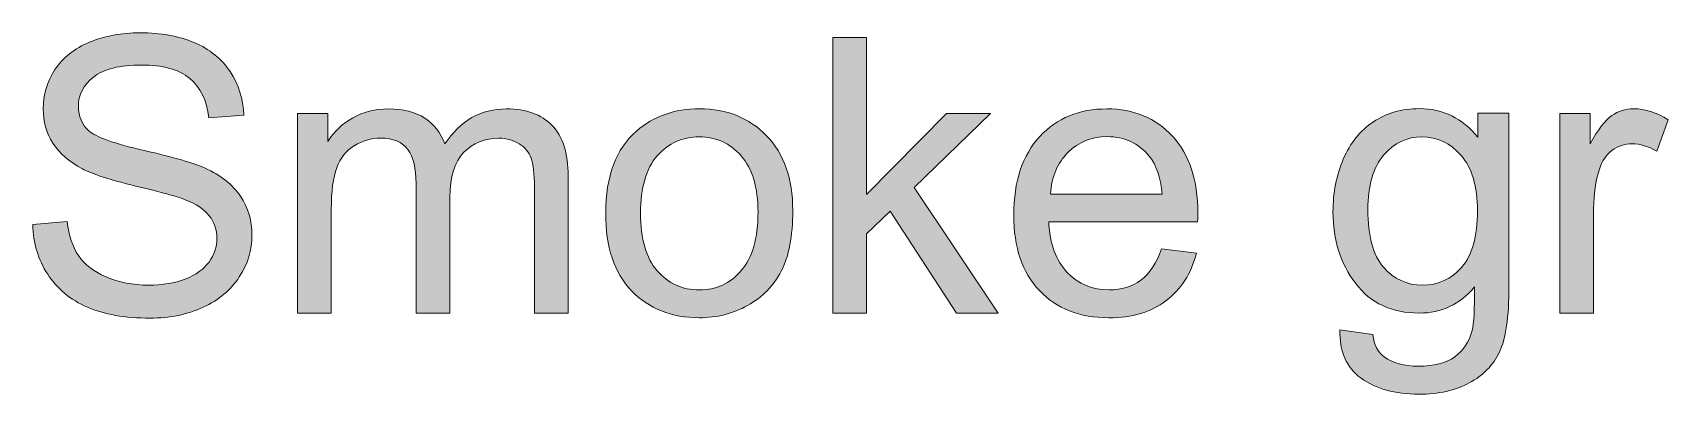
# Model space of a CAD drawing. Header units: inches. Extents: x 247 to 2765, y -1897 to -1110.
# Drawn here: x 282.1 to 300.08, y -1285.33 to -1281.36 of the extents above; entities that cross this region are included whole.
import ezdxf

# ---------------------------------------------------------------- set-up
doc = ezdxf.new("R2010")
doc.units = ezdxf.units.IN
doc.header["$MEASUREMENT"] = 0
doc.layers.add('Layer 1', color=7, linetype='Continuous')

# ---------------------------------------------------------------- blocks, each defined once
blk = doc.blocks.new('block 129')
at = {"layer": 'Layer 1', "true_color": 0x3cb54a}
h = blk.add_hatch(color=95, dxfattribs=at)
h.dxf.hatch_style = 2
edge = h.paths.add_edge_path()
edge.add_spline(control_points=[(282.095, -1283.469), (282.095, -1283.469), (282.474, -1283.436), (282.474, -1283.436), (282.491, -1283.587), (282.533, -1283.711), (282.598, -1283.809), (282.663, -1283.906), (282.765, -1283.984), (282.903, -1284.044), (283.041, -1284.104), (283.196, -1284.134), (283.368, -1284.134), (283.521, -1284.134), (283.656, -1284.112), (283.773, -1284.067), (283.89, -1284.021), (283.977, -1283.958), (284.034, -1283.88), (284.091, -1283.801), (284.12, -1283.714), (284.12, -1283.62), (284.12, -1283.525), (284.092, -1283.442), (284.037, -1283.371), (283.982, -1283.301), (283.891, -1283.241), (283.764, -1283.192), (283.684, -1283.161), (283.504, -1283.112), (283.226, -1283.045), (282.947, -1282.978), (282.752, -1282.915), (282.641, -1282.855), (282.496, -1282.78), (282.388, -1282.686), (282.317, -1282.573), (282.246, -1282.46), (282.211, -1282.335), (282.211, -1282.196), (282.211, -1282.043), (282.254, -1281.9), (282.34, -1281.767), (282.427, -1281.634), (282.554, -1281.533), (282.721, -1281.465), (282.888, -1281.396), (283.073, -1281.362), (283.277, -1281.362), (283.501, -1281.362), (283.699, -1281.398), (283.872, -1281.47), (284.043, -1281.542), (284.174, -1281.649), (284.267, -1281.789), (284.36, -1281.929), (284.409, -1282.089), (284.416, -1282.267), (284.416, -1282.267), (284.032, -1282.296), (284.032, -1282.296), (284.01, -1282.104), (283.94, -1281.96), (283.821, -1281.862), (283.702, -1281.765), (283.526, -1281.716), (283.293, -1281.716), (283.051, -1281.716), (282.874, -1281.76), (282.763, -1281.849), (282.652, -1281.938), (282.597, -1282.045), (282.597, -1282.17), (282.597, -1282.279), (282.636, -1282.369), (282.714, -1282.439), (282.792, -1282.509), (282.993, -1282.581), (283.319, -1282.655), (283.645, -1282.729), (283.868, -1282.793), (283.99, -1282.848), (284.166, -1282.929), (284.296, -1283.032), (284.38, -1283.158), (284.464, -1283.282), (284.506, -1283.426), (284.506, -1283.588), (284.506, -1283.75), (284.46, -1283.902), (284.367, -1284.044), (284.274, -1284.187), (284.142, -1284.298), (283.969, -1284.377), (283.796, -1284.456), (283.601, -1284.496), (283.385, -1284.496), (283.111, -1284.496), (282.881, -1284.456), (282.696, -1284.376), (282.511, -1284.295), (282.365, -1284.176), (282.26, -1284.015), (282.155, -1283.855), (282.101, -1283.671), (282.095, -1283.469)], knot_values=[0, 0, 0, 0, 1, 1, 1, 2, 2, 2, 3, 3, 3, 4, 4, 4, 5, 5, 5, 6, 6, 6, 7, 7, 7, 8, 8, 8, 9, 9, 9, 10, 10, 10, 11, 11, 11, 12, 12, 12, 13, 13, 13, 14, 14, 14, 15, 15, 15, 16, 16, 16, 17, 17, 17, 18, 18, 18, 19, 19, 19, 20, 20, 20, 21, 21, 21, 22, 22, 22, 23, 23, 23, 24, 24, 24, 25, 25, 25, 26, 26, 26, 27, 27, 27, 28, 28, 28, 29, 29, 29, 30, 30, 30, 31, 31, 31, 32, 32, 32, 33, 33, 33, 34, 34, 34, 35, 35, 35, 35], degree=3, periodic=1)
h = blk.add_hatch(color=95, dxfattribs=at)
h.dxf.hatch_style = 2
h.paths.add_polyline_path([(290.891, -1284.442), (290.891, -1281.412), (291.263, -1281.412), (291.263, -1283.14), (292.143, -1282.247), (292.625, -1282.247), (291.786, -1283.061), (292.71, -1284.442), (292.251, -1284.442), (291.524, -1283.32), (291.262, -1283.572), (291.262, -1284.442)])
h = blk.add_hatch(color=95, dxfattribs=at)
h.dxf.hatch_style = 2
edge = h.paths.add_edge_path()
edge.add_spline(control_points=[(285.008, -1284.442), (285.008, -1284.442), (285.008, -1282.247), (285.008, -1282.247), (285.008, -1282.247), (285.341, -1282.247), (285.341, -1282.247), (285.341, -1282.247), (285.341, -1282.555), (285.341, -1282.555), (285.409, -1282.447), (285.5, -1282.361), (285.615, -1282.296), (285.729, -1282.23), (285.859, -1282.198), (286.005, -1282.198), (286.168, -1282.198), (286.301, -1282.232), (286.405, -1282.299), (286.509, -1282.366), (286.583, -1282.461), (286.626, -1282.583), (286.799, -1282.326), (287.025, -1282.198), (287.304, -1282.198), (287.521, -1282.198), (287.689, -1282.258), (287.806, -1282.379), (287.923, -1282.499), (287.982, -1282.685), (287.982, -1282.936), (287.982, -1282.936), (287.982, -1284.443), (287.982, -1284.443), (287.982, -1284.443), (287.612, -1284.443), (287.612, -1284.443), (287.612, -1284.443), (287.612, -1283.06), (287.612, -1283.06), (287.612, -1282.911), (287.599, -1282.804), (287.575, -1282.738), (287.551, -1282.673), (287.508, -1282.62), (287.444, -1282.581), (287.38, -1282.541), (287.306, -1282.52), (287.221, -1282.52), (287.066, -1282.52), (286.938, -1282.572), (286.836, -1282.675), (286.734, -1282.778), (286.683, -1282.942), (286.683, -1283.167), (286.683, -1283.167), (286.683, -1284.443), (286.683, -1284.443), (286.683, -1284.443), (286.311, -1284.443), (286.311, -1284.443), (286.311, -1284.443), (286.311, -1283.016), (286.311, -1283.016), (286.311, -1282.851), (286.28, -1282.728), (286.219, -1282.644), (286.158, -1282.561), (286.06, -1282.519), (285.921, -1282.519), (285.817, -1282.519), (285.72, -1282.547), (285.631, -1282.602), (285.542, -1282.657), (285.478, -1282.738), (285.438, -1282.845), (285.398, -1282.951), (285.378, -1283.103), (285.378, -1283.304), (285.378, -1283.304), (285.378, -1284.443), (285.378, -1284.443), (285.378, -1284.443), (285.008, -1284.443), (285.008, -1284.443), (285.008, -1284.443), (285.008, -1284.442), (285.008, -1284.442)], knot_values=[0, 0, 0, 0, 1, 1, 1, 2, 2, 2, 3, 3, 3, 4, 4, 4, 5, 5, 5, 6, 6, 6, 7, 7, 7, 8, 8, 8, 9, 9, 9, 10, 10, 10, 11, 11, 11, 12, 12, 12, 13, 13, 13, 14, 14, 14, 15, 15, 15, 16, 16, 16, 17, 17, 17, 18, 18, 18, 19, 19, 19, 20, 20, 20, 21, 21, 21, 22, 22, 22, 23, 23, 23, 24, 24, 24, 25, 25, 25, 26, 26, 26, 27, 27, 27, 28, 28, 28, 29, 29, 29, 29], degree=3, periodic=1)
h = blk.add_hatch(color=95, dxfattribs=at)
h.dxf.hatch_style = 2
edge = h.paths.add_edge_path()
edge.add_spline(control_points=[(288.395, -1283.345), (288.395, -1282.938), (288.508, -1282.636), (288.734, -1282.441), (288.923, -1282.278), (289.154, -1282.197), (289.425, -1282.197), (289.727, -1282.197), (289.974, -1282.296), (290.165, -1282.494), (290.357, -1282.692), (290.452, -1282.965), (290.452, -1283.313), (290.452, -1283.596), (290.41, -1283.818), (290.326, -1283.98), (290.241, -1284.142), (290.118, -1284.267), (289.956, -1284.357), (289.794, -1284.447), (289.616, -1284.492), (289.425, -1284.492), (289.118, -1284.492), (288.87, -1284.393), (288.68, -1284.196), (288.49, -1283.999), (288.395, -1283.715), (288.395, -1283.345)], knot_values=[0, 0, 0, 0, 1, 1, 1, 2, 2, 2, 3, 3, 3, 4, 4, 4, 5, 5, 5, 6, 6, 6, 7, 7, 7, 8, 8, 8, 9, 9, 9, 9], degree=3, periodic=1)
edge = h.paths.add_edge_path()
edge.add_spline(control_points=[(288.778, -1283.345), (288.778, -1283.626), (288.84, -1283.836), (288.962, -1283.976), (289.084, -1284.116), (289.239, -1284.186), (289.425, -1284.186), (289.609, -1284.186), (289.763, -1284.116), (289.886, -1283.974), (290.009, -1283.834), (290.07, -1283.619), (290.07, -1283.332), (290.07, -1283.06), (290.008, -1282.854), (289.886, -1282.715), (289.762, -1282.575), (289.609, -1282.505), (289.425, -1282.505), (289.24, -1282.505), (289.085, -1282.574), (288.962, -1282.714), (288.839, -1282.853), (288.778, -1283.063), (288.778, -1283.345)], knot_values=[0, 0, 0, 0, 1, 1, 1, 2, 2, 2, 3, 3, 3, 4, 4, 4, 5, 5, 5, 6, 6, 6, 7, 7, 7, 8, 8, 8, 8], degree=3, periodic=1)
h = blk.add_hatch(color=95, dxfattribs=at)
h.dxf.hatch_style = 2
edge = h.paths.add_edge_path()
edge.add_spline(control_points=[(294.508, -1283.735), (294.508, -1283.735), (294.892, -1283.783), (294.892, -1283.783), (294.832, -1284.008), (294.72, -1284.182), (294.555, -1284.306), (294.392, -1284.429), (294.182, -1284.492), (293.928, -1284.492), (293.607, -1284.492), (293.352, -1284.393), (293.164, -1284.194), (292.976, -1283.997), (292.882, -1283.719), (292.882, -1283.363), (292.882, -1282.994), (292.977, -1282.707), (293.167, -1282.503), (293.357, -1282.299), (293.604, -1282.198), (293.907, -1282.198), (294.201, -1282.198), (294.441, -1282.297), (294.626, -1282.497), (294.812, -1282.698), (294.906, -1282.978), (294.906, -1283.341), (294.906, -1283.363), (294.905, -1283.396), (294.903, -1283.44), (294.903, -1283.44), (293.266, -1283.44), (293.266, -1283.44), (293.28, -1283.681), (293.348, -1283.866), (293.471, -1283.994), (293.594, -1284.121), (293.746, -1284.186), (293.93, -1284.186), (294.066, -1284.186), (294.183, -1284.15), (294.279, -1284.079), (294.375, -1284.007), (294.451, -1283.892), (294.508, -1283.735)], knot_values=[0, 0, 0, 0, 1, 1, 1, 2, 2, 2, 3, 3, 3, 4, 4, 4, 5, 5, 5, 6, 6, 6, 7, 7, 7, 8, 8, 8, 9, 9, 9, 10, 10, 10, 11, 11, 11, 12, 12, 12, 13, 13, 13, 14, 14, 14, 15, 15, 15, 15], degree=3, periodic=1)
edge = h.paths.add_edge_path()
edge.add_spline(control_points=[(293.286, -1283.134), (293.286, -1283.134), (294.513, -1283.134), (294.513, -1283.134), (294.496, -1282.95), (294.449, -1282.811), (294.372, -1282.718), (294.254, -1282.575), (294.1, -1282.503), (293.911, -1282.503), (293.74, -1282.503), (293.596, -1282.56), (293.48, -1282.675), (293.363, -1282.789), (293.299, -1282.942), (293.286, -1283.134)], knot_values=[0, 0, 0, 0, 1, 1, 1, 2, 2, 2, 3, 3, 3, 4, 4, 4, 5, 5, 5, 5], degree=3, periodic=1)
h = blk.add_hatch(color=95, dxfattribs=at)
h.dxf.hatch_style = 2
edge = h.paths.add_edge_path()
edge.add_spline(control_points=[(296.468, -1284.624), (296.468, -1284.624), (296.829, -1284.677), (296.829, -1284.677), (296.844, -1284.789), (296.886, -1284.87), (296.955, -1284.921), (297.047, -1284.99), (297.173, -1285.024), (297.332, -1285.024), (297.504, -1285.024), (297.637, -1284.99), (297.732, -1284.921), (297.826, -1284.852), (297.888, -1284.756), (297.922, -1284.632), (297.941, -1284.556), (297.95, -1284.397), (297.948, -1284.154), (297.786, -1284.346), (297.583, -1284.441), (297.341, -1284.441), (297.039, -1284.441), (296.805, -1284.332), (296.64, -1284.114), (296.475, -1283.896), (296.392, -1283.635), (296.392, -1283.331), (296.392, -1283.121), (296.43, -1282.927), (296.505, -1282.75), (296.581, -1282.573), (296.691, -1282.436), (296.836, -1282.34), (296.979, -1282.244), (297.149, -1282.195), (297.343, -1282.195), (297.602, -1282.195), (297.816, -1282.301), (297.984, -1282.51), (297.984, -1282.51), (297.984, -1282.246), (297.984, -1282.246), (297.984, -1282.246), (298.327, -1282.246), (298.327, -1282.246), (298.327, -1282.246), (298.327, -1284.143), (298.327, -1284.143), (298.327, -1284.485), (298.292, -1284.727), (298.222, -1284.87), (298.153, -1285.013), (298.043, -1285.126), (297.891, -1285.208), (297.74, -1285.29), (297.555, -1285.332), (297.335, -1285.332), (297.073, -1285.332), (296.861, -1285.273), (296.7, -1285.156), (296.538, -1285.038), (296.462, -1284.861), (296.468, -1284.624)], knot_values=[0, 0, 0, 0, 1, 1, 1, 2, 2, 2, 3, 3, 3, 4, 4, 4, 5, 5, 5, 6, 6, 6, 7, 7, 7, 8, 8, 8, 9, 9, 9, 10, 10, 10, 11, 11, 11, 12, 12, 12, 13, 13, 13, 14, 14, 14, 15, 15, 15, 16, 16, 16, 17, 17, 17, 18, 18, 18, 19, 19, 19, 20, 20, 20, 21, 21, 21, 21], degree=3, periodic=1)
edge = h.paths.add_edge_path()
edge.add_spline(control_points=[(296.776, -1283.305), (296.776, -1283.593), (296.832, -1283.803), (296.947, -1283.936), (297.061, -1284.068), (297.204, -1284.134), (297.377, -1284.134), (297.548, -1284.134), (297.692, -1284.068), (297.807, -1283.937), (297.923, -1283.805), (297.98, -1283.599), (297.98, -1283.318), (297.98, -1283.048), (297.921, -1282.846), (297.801, -1282.709), (297.682, -1282.573), (297.539, -1282.505), (297.37, -1282.505), (297.205, -1282.505), (297.065, -1282.572), (296.949, -1282.706), (296.833, -1282.841), (296.776, -1283.041), (296.776, -1283.305)], knot_values=[0, 0, 0, 0, 1, 1, 1, 2, 2, 2, 3, 3, 3, 4, 4, 4, 5, 5, 5, 6, 6, 6, 7, 7, 7, 8, 8, 8, 8], degree=3, periodic=1)
h = blk.add_hatch(color=95, dxfattribs=at)
h.dxf.hatch_style = 2
edge = h.paths.add_edge_path()
edge.add_spline(control_points=[(298.886, -1284.442), (298.886, -1284.442), (298.886, -1282.247), (298.886, -1282.247), (298.886, -1282.247), (299.221, -1282.247), (299.221, -1282.247), (299.221, -1282.247), (299.221, -1282.58), (299.221, -1282.58), (299.306, -1282.424), (299.385, -1282.321), (299.458, -1282.272), (299.53, -1282.221), (299.609, -1282.197), (299.696, -1282.197), (299.822, -1282.197), (299.949, -1282.237), (300.079, -1282.317), (300.079, -1282.317), (299.951, -1282.662), (299.951, -1282.662), (299.86, -1282.609), (299.769, -1282.582), (299.678, -1282.582), (299.597, -1282.582), (299.524, -1282.606), (299.459, -1282.655), (299.395, -1282.704), (299.349, -1282.772), (299.321, -1282.859), (299.279, -1282.991), (299.258, -1283.135), (299.258, -1283.292), (299.258, -1283.292), (299.258, -1284.441), (299.258, -1284.441), (299.258, -1284.441), (298.886, -1284.442), (298.886, -1284.442), (298.886, -1284.442), (298.886, -1284.442), (298.886, -1284.442)], knot_values=[0, 0, 0, 0, 1, 1, 1, 2, 2, 2, 3, 3, 3, 4, 4, 4, 5, 5, 5, 6, 6, 6, 7, 7, 7, 8, 8, 8, 9, 9, 9, 10, 10, 10, 11, 11, 11, 12, 12, 12, 13, 13, 13, 14, 14, 14, 14], degree=3, periodic=1)
at = {"layer": 'Layer 1', "lineweight": 0}
blk.add_lwpolyline([(290.891, -1284.442), (290.891, -1281.412), (291.263, -1281.412), (291.263, -1283.14), (292.143, -1282.247), (292.625, -1282.247), (291.786, -1283.061), (292.71, -1284.442), (292.251, -1284.442), (291.524, -1283.32), (291.262, -1283.572), (291.262, -1284.442), (290.891, -1284.442)], dxfattribs=at)
for points, knots in [([(282.095, -1283.469), (282.095, -1283.469), (282.474, -1283.436), (282.474, -1283.436), (282.491, -1283.587), (282.533, -1283.711), (282.598, -1283.809), (282.663, -1283.906), (282.765, -1283.984), (282.903, -1284.044), (283.041, -1284.104), (283.196, -1284.134), (283.368, -1284.134), (283.521, -1284.134), (283.656, -1284.112), (283.773, -1284.067), (283.89, -1284.021), (283.977, -1283.958), (284.034, -1283.88), (284.091, -1283.801), (284.12, -1283.714), (284.12, -1283.62), (284.12, -1283.525), (284.092, -1283.442), (284.037, -1283.371), (283.982, -1283.301), (283.891, -1283.241), (283.764, -1283.192), (283.684, -1283.161), (283.504, -1283.112), (283.226, -1283.045), (282.947, -1282.978), (282.752, -1282.915), (282.641, -1282.855), (282.496, -1282.78), (282.388, -1282.686), (282.317, -1282.573), (282.246, -1282.46), (282.211, -1282.335), (282.211, -1282.196), (282.211, -1282.043), (282.254, -1281.9), (282.34, -1281.767), (282.427, -1281.634), (282.554, -1281.533), (282.721, -1281.465), (282.888, -1281.396), (283.073, -1281.362), (283.277, -1281.362), (283.501, -1281.362), (283.699, -1281.398), (283.872, -1281.47), (284.043, -1281.542), (284.174, -1281.649), (284.267, -1281.789), (284.36, -1281.929), (284.409, -1282.089), (284.416, -1282.267), (284.416, -1282.267), (284.032, -1282.296), (284.032, -1282.296), (284.01, -1282.104), (283.94, -1281.96), (283.821, -1281.862), (283.702, -1281.765), (283.526, -1281.716), (283.293, -1281.716), (283.051, -1281.716), (282.874, -1281.76), (282.763, -1281.849), (282.652, -1281.938), (282.597, -1282.045), (282.597, -1282.17), (282.597, -1282.279), (282.636, -1282.369), (282.714, -1282.439), (282.792, -1282.509), (282.993, -1282.581), (283.319, -1282.655), (283.645, -1282.729), (283.868, -1282.793), (283.99, -1282.848), (284.166, -1282.929), (284.296, -1283.032), (284.38, -1283.158), (284.464, -1283.282), (284.506, -1283.426), (284.506, -1283.588), (284.506, -1283.75), (284.46, -1283.902), (284.367, -1284.044), (284.274, -1284.187), (284.142, -1284.298), (283.969, -1284.377), (283.796, -1284.456), (283.601, -1284.496), (283.385, -1284.496), (283.111, -1284.496), (282.881, -1284.456), (282.696, -1284.376), (282.511, -1284.295), (282.365, -1284.176), (282.26, -1284.015), (282.155, -1283.855), (282.101, -1283.671), (282.095, -1283.469)], [0, 0, 0, 0, 1, 1, 1, 2, 2, 2, 3, 3, 3, 4, 4, 4, 5, 5, 5, 6, 6, 6, 7, 7, 7, 8, 8, 8, 9, 9, 9, 10, 10, 10, 11, 11, 11, 12, 12, 12, 13, 13, 13, 14, 14, 14, 15, 15, 15, 16, 16, 16, 17, 17, 17, 18, 18, 18, 19, 19, 19, 20, 20, 20, 21, 21, 21, 22, 22, 22, 23, 23, 23, 24, 24, 24, 25, 25, 25, 26, 26, 26, 27, 27, 27, 28, 28, 28, 29, 29, 29, 30, 30, 30, 31, 31, 31, 32, 32, 32, 33, 33, 33, 34, 34, 34, 35, 35, 35, 35]), ([(285.008, -1284.442), (285.008, -1284.442), (285.008, -1282.247), (285.008, -1282.247), (285.008, -1282.247), (285.341, -1282.247), (285.341, -1282.247), (285.341, -1282.247), (285.341, -1282.555), (285.341, -1282.555), (285.409, -1282.447), (285.5, -1282.361), (285.615, -1282.296), (285.729, -1282.23), (285.859, -1282.198), (286.005, -1282.198), (286.168, -1282.198), (286.301, -1282.232), (286.405, -1282.299), (286.509, -1282.366), (286.583, -1282.461), (286.626, -1282.583), (286.799, -1282.326), (287.025, -1282.198), (287.304, -1282.198), (287.521, -1282.198), (287.689, -1282.258), (287.806, -1282.379), (287.923, -1282.499), (287.982, -1282.685), (287.982, -1282.936), (287.982, -1282.936), (287.982, -1284.443), (287.982, -1284.443), (287.982, -1284.443), (287.612, -1284.443), (287.612, -1284.443), (287.612, -1284.443), (287.612, -1283.06), (287.612, -1283.06), (287.612, -1282.911), (287.599, -1282.804), (287.575, -1282.738), (287.551, -1282.673), (287.508, -1282.62), (287.444, -1282.581), (287.38, -1282.541), (287.306, -1282.52), (287.221, -1282.52), (287.066, -1282.52), (286.938, -1282.572), (286.836, -1282.675), (286.734, -1282.778), (286.683, -1282.942), (286.683, -1283.167), (286.683, -1283.167), (286.683, -1284.443), (286.683, -1284.443), (286.683, -1284.443), (286.311, -1284.443), (286.311, -1284.443), (286.311, -1284.443), (286.311, -1283.016), (286.311, -1283.016), (286.311, -1282.851), (286.28, -1282.728), (286.219, -1282.644), (286.158, -1282.561), (286.06, -1282.519), (285.921, -1282.519), (285.817, -1282.519), (285.72, -1282.547), (285.631, -1282.602), (285.542, -1282.657), (285.478, -1282.738), (285.438, -1282.845), (285.398, -1282.951), (285.378, -1283.103), (285.378, -1283.304), (285.378, -1283.304), (285.378, -1284.443), (285.378, -1284.443), (285.378, -1284.443), (285.008, -1284.443), (285.008, -1284.443), (285.008, -1284.443), (285.008, -1284.442), (285.008, -1284.442)], [0, 0, 0, 0, 1, 1, 1, 2, 2, 2, 3, 3, 3, 4, 4, 4, 5, 5, 5, 6, 6, 6, 7, 7, 7, 8, 8, 8, 9, 9, 9, 10, 10, 10, 11, 11, 11, 12, 12, 12, 13, 13, 13, 14, 14, 14, 15, 15, 15, 16, 16, 16, 17, 17, 17, 18, 18, 18, 19, 19, 19, 20, 20, 20, 21, 21, 21, 22, 22, 22, 23, 23, 23, 24, 24, 24, 25, 25, 25, 26, 26, 26, 27, 27, 27, 28, 28, 28, 29, 29, 29, 29]), ([(288.395, -1283.345), (288.395, -1282.938), (288.508, -1282.636), (288.734, -1282.441), (288.923, -1282.278), (289.154, -1282.197), (289.425, -1282.197), (289.727, -1282.197), (289.974, -1282.296), (290.165, -1282.494), (290.357, -1282.692), (290.452, -1282.965), (290.452, -1283.313), (290.452, -1283.596), (290.41, -1283.818), (290.326, -1283.98), (290.241, -1284.142), (290.118, -1284.267), (289.956, -1284.357), (289.794, -1284.447), (289.616, -1284.492), (289.425, -1284.492), (289.118, -1284.492), (288.87, -1284.393), (288.68, -1284.196), (288.49, -1283.999), (288.395, -1283.715), (288.395, -1283.345)], [0, 0, 0, 0, 1, 1, 1, 2, 2, 2, 3, 3, 3, 4, 4, 4, 5, 5, 5, 6, 6, 6, 7, 7, 7, 8, 8, 8, 9, 9, 9, 9]), ([(294.508, -1283.735), (294.508, -1283.735), (294.892, -1283.783), (294.892, -1283.783), (294.832, -1284.008), (294.72, -1284.182), (294.555, -1284.306), (294.392, -1284.429), (294.182, -1284.492), (293.928, -1284.492), (293.607, -1284.492), (293.352, -1284.393), (293.164, -1284.194), (292.976, -1283.997), (292.882, -1283.719), (292.882, -1283.363), (292.882, -1282.994), (292.977, -1282.707), (293.167, -1282.503), (293.357, -1282.299), (293.604, -1282.198), (293.907, -1282.198), (294.201, -1282.198), (294.441, -1282.297), (294.626, -1282.497), (294.812, -1282.698), (294.906, -1282.978), (294.906, -1283.341), (294.906, -1283.363), (294.905, -1283.396), (294.903, -1283.44), (294.903, -1283.44), (293.266, -1283.44), (293.266, -1283.44), (293.28, -1283.681), (293.348, -1283.866), (293.471, -1283.994), (293.594, -1284.121), (293.746, -1284.186), (293.93, -1284.186), (294.066, -1284.186), (294.183, -1284.15), (294.279, -1284.079), (294.375, -1284.007), (294.451, -1283.892), (294.508, -1283.735)], [0, 0, 0, 0, 1, 1, 1, 2, 2, 2, 3, 3, 3, 4, 4, 4, 5, 5, 5, 6, 6, 6, 7, 7, 7, 8, 8, 8, 9, 9, 9, 10, 10, 10, 11, 11, 11, 12, 12, 12, 13, 13, 13, 14, 14, 14, 15, 15, 15, 15]), ([(296.468, -1284.624), (296.468, -1284.624), (296.829, -1284.677), (296.829, -1284.677), (296.844, -1284.789), (296.886, -1284.87), (296.955, -1284.921), (297.047, -1284.99), (297.173, -1285.024), (297.332, -1285.024), (297.504, -1285.024), (297.637, -1284.99), (297.732, -1284.921), (297.826, -1284.852), (297.888, -1284.756), (297.922, -1284.632), (297.941, -1284.556), (297.95, -1284.397), (297.948, -1284.154), (297.786, -1284.346), (297.583, -1284.441), (297.341, -1284.441), (297.039, -1284.441), (296.805, -1284.332), (296.64, -1284.114), (296.475, -1283.896), (296.392, -1283.635), (296.392, -1283.331), (296.392, -1283.121), (296.43, -1282.927), (296.505, -1282.75), (296.581, -1282.573), (296.691, -1282.436), (296.836, -1282.34), (296.979, -1282.244), (297.149, -1282.195), (297.343, -1282.195), (297.602, -1282.195), (297.816, -1282.301), (297.984, -1282.51), (297.984, -1282.51), (297.984, -1282.246), (297.984, -1282.246), (297.984, -1282.246), (298.327, -1282.246), (298.327, -1282.246), (298.327, -1282.246), (298.327, -1284.143), (298.327, -1284.143), (298.327, -1284.485), (298.292, -1284.727), (298.222, -1284.87), (298.153, -1285.013), (298.043, -1285.126), (297.891, -1285.208), (297.74, -1285.29), (297.555, -1285.332), (297.335, -1285.332), (297.073, -1285.332), (296.861, -1285.273), (296.7, -1285.156), (296.538, -1285.038), (296.462, -1284.861), (296.468, -1284.624)], [0, 0, 0, 0, 1, 1, 1, 2, 2, 2, 3, 3, 3, 4, 4, 4, 5, 5, 5, 6, 6, 6, 7, 7, 7, 8, 8, 8, 9, 9, 9, 10, 10, 10, 11, 11, 11, 12, 12, 12, 13, 13, 13, 14, 14, 14, 15, 15, 15, 16, 16, 16, 17, 17, 17, 18, 18, 18, 19, 19, 19, 20, 20, 20, 21, 21, 21, 21]), ([(298.886, -1284.442), (298.886, -1284.442), (298.886, -1282.247), (298.886, -1282.247), (298.886, -1282.247), (299.221, -1282.247), (299.221, -1282.247), (299.221, -1282.247), (299.221, -1282.58), (299.221, -1282.58), (299.306, -1282.424), (299.385, -1282.321), (299.458, -1282.272), (299.53, -1282.221), (299.609, -1282.197), (299.696, -1282.197), (299.822, -1282.197), (299.949, -1282.237), (300.079, -1282.317), (300.079, -1282.317), (299.951, -1282.662), (299.951, -1282.662), (299.86, -1282.609), (299.769, -1282.582), (299.678, -1282.582), (299.597, -1282.582), (299.524, -1282.606), (299.459, -1282.655), (299.395, -1282.704), (299.349, -1282.772), (299.321, -1282.859), (299.279, -1282.991), (299.258, -1283.135), (299.258, -1283.292), (299.258, -1283.292), (299.258, -1284.441), (299.258, -1284.441), (299.258, -1284.441), (298.886, -1284.442), (298.886, -1284.442), (298.886, -1284.442), (298.886, -1284.442), (298.886, -1284.442)], [0, 0, 0, 0, 1, 1, 1, 2, 2, 2, 3, 3, 3, 4, 4, 4, 5, 5, 5, 6, 6, 6, 7, 7, 7, 8, 8, 8, 9, 9, 9, 10, 10, 10, 11, 11, 11, 12, 12, 12, 13, 13, 13, 14, 14, 14, 14]), ([(288.778, -1283.345), (288.778, -1283.626), (288.84, -1283.836), (288.962, -1283.976), (289.084, -1284.116), (289.239, -1284.186), (289.425, -1284.186), (289.609, -1284.186), (289.763, -1284.116), (289.886, -1283.974), (290.009, -1283.834), (290.07, -1283.619), (290.07, -1283.332), (290.07, -1283.06), (290.008, -1282.854), (289.886, -1282.715), (289.762, -1282.575), (289.609, -1282.505), (289.425, -1282.505), (289.24, -1282.505), (289.085, -1282.574), (288.962, -1282.714), (288.839, -1282.853), (288.778, -1283.063), (288.778, -1283.345)], [0, 0, 0, 0, 1, 1, 1, 2, 2, 2, 3, 3, 3, 4, 4, 4, 5, 5, 5, 6, 6, 6, 7, 7, 7, 8, 8, 8, 8]), ([(293.286, -1283.134), (293.286, -1283.134), (294.513, -1283.134), (294.513, -1283.134), (294.496, -1282.95), (294.449, -1282.811), (294.372, -1282.718), (294.254, -1282.575), (294.1, -1282.503), (293.911, -1282.503), (293.74, -1282.503), (293.596, -1282.56), (293.48, -1282.675), (293.363, -1282.789), (293.299, -1282.942), (293.286, -1283.134)], [0, 0, 0, 0, 1, 1, 1, 2, 2, 2, 3, 3, 3, 4, 4, 4, 5, 5, 5, 5]), ([(296.776, -1283.305), (296.776, -1283.593), (296.832, -1283.803), (296.947, -1283.936), (297.061, -1284.068), (297.204, -1284.134), (297.377, -1284.134), (297.548, -1284.134), (297.692, -1284.068), (297.807, -1283.937), (297.923, -1283.805), (297.98, -1283.599), (297.98, -1283.318), (297.98, -1283.048), (297.921, -1282.846), (297.801, -1282.709), (297.682, -1282.573), (297.539, -1282.505), (297.37, -1282.505), (297.205, -1282.505), (297.065, -1282.572), (296.949, -1282.706), (296.833, -1282.841), (296.776, -1283.041), (296.776, -1283.305)], [0, 0, 0, 0, 1, 1, 1, 2, 2, 2, 3, 3, 3, 4, 4, 4, 5, 5, 5, 6, 6, 6, 7, 7, 7, 8, 8, 8, 8])]:
    blk.add_open_spline(points, degree=3, knots=knots, dxfattribs=at)

msp = doc.modelspace()

# ---------------------------------------------------------------- block references
at = {"layer": 'Layer 1'}
msp.add_blockref('block 129', (0, 0), dxfattribs=at)

doc.saveas('drawing.dxf')
